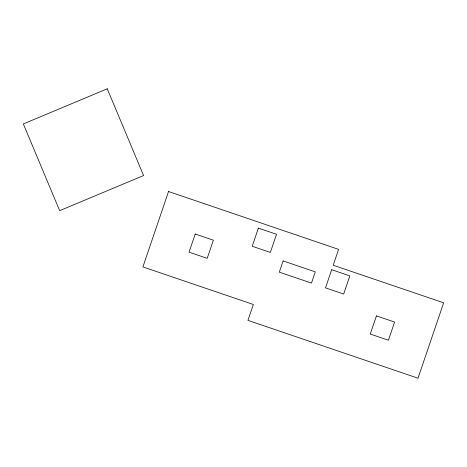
<?xml version="1.0" encoding="UTF-8"?>
<svg xmlns="http://www.w3.org/2000/svg" width="467" height="467" viewBox="0 0 467 467"><rect width="100%" height="100%" fill="white"/><g stroke="black" fill="none" stroke-linecap="round" stroke-linejoin="round"><path stroke-width="0.7" d="M168.54 191.528L142.902 266.926L253.342 304.484L247.942 320.368L418.012 378.2L443.65 302.803L333.204 265.244L338.604 249.366L168.54 191.528M195.224 234.014L189.053 252.168L207.208 258.344L213.378 240.19L195.224 234.014M258.374 228.106L252.198 246.261L270.352 252.437L276.528 234.282L258.374 228.106M283.125 260.93L279.307 272.162L311.471 283.095L315.295 271.864L283.125 260.93M331.687 269.716L325.511 287.87L343.665 294.047L349.841 275.892L331.687 269.716M376.431 315.89L370.261 334.045L388.416 340.221L394.586 322.067L376.431 315.89M107.258 88.8L23.35 123.93L59.665 210.675L143.579 175.539L107.258 88.8"/></g></svg>
